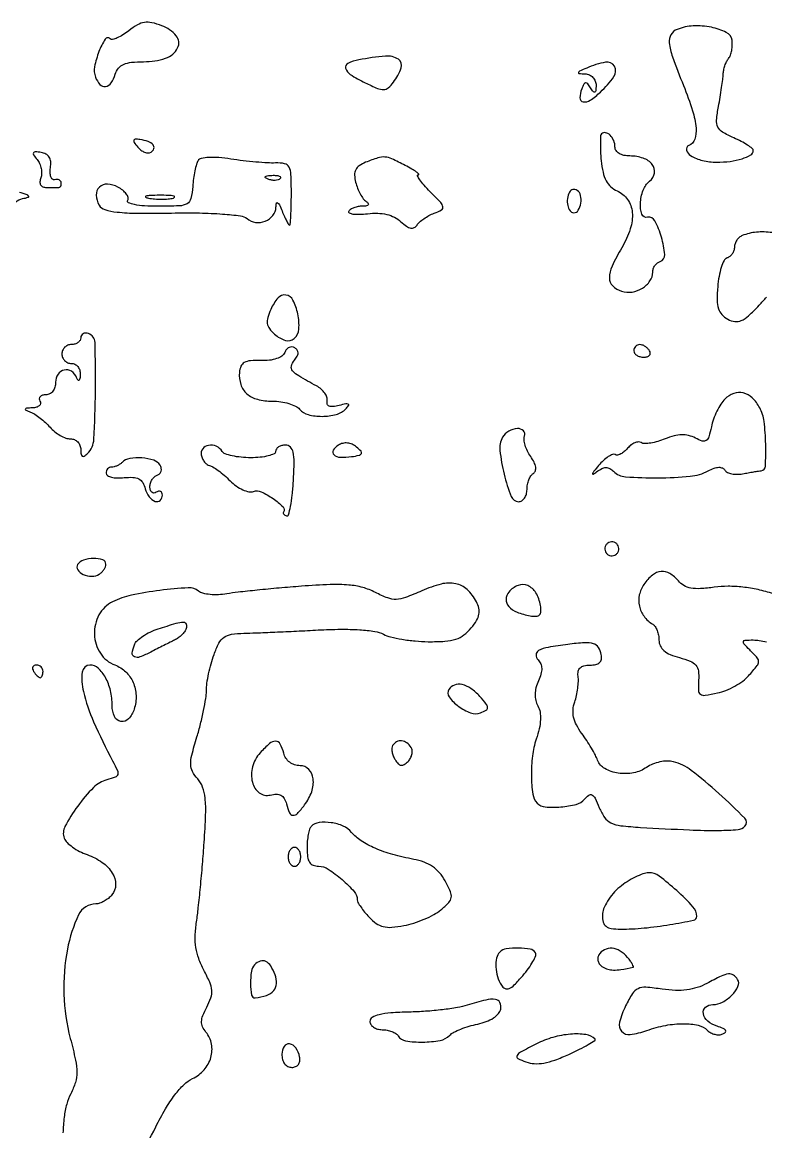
# Model space of a CAD drawing. Extents: x 0 to 5034, y 0 to 2560.
# Drawn here: x 227.7 to 346, y 2244.8 to 2421.3 of the extents above; entities that cross this region are included whole.
import ezdxf

# ---------------------------------------------------------------- set-up
doc = ezdxf.new("R2010")
doc.units = 0

msp = doc.modelspace()

# ---------------------------------------------------------------- linework, layer by layer
for points in [[(244.650419, 2419.93966, -0.026043), (243.694266, 2419.265045, -0.039323), (242.792498, 2418.791255, -0.045475), (242.054519, 2418.551381, -0.257681), (241.671352, 2418.661981, 0.481378), (240.876511, 2418.57268, 0.049058), (239.898543, 2416.616511, 0.042219), (239.19863, 2414.193221, 0.141737), (239.337156, 2412.56377, 0.092725), (240.055684, 2411.395308, 0.247794), (240.946461, 2411.071416, 0.212069), (241.827984, 2411.61797, 0.072757), (242.5, 2413, -0.092675), (243.018696, 2413.967431, -0.119637), (243.815004, 2414.579953, -0.080425), (245.053943, 2414.905601, -0.024136), (247.008371, 2415, 0.078089), (250.507787, 2415.549886, 0.20049), (252.417276, 2417.182726, 0.302924), (252.180715, 2419.133597, 0.125891), (249.90218, 2420.730821, 0.03475), (248.306206, 2421.209605, 0.093143), (247.125389, 2421.252402, 0.093876), (246.015069, 2420.863727, 0.035662)], [(331.892857, 2420.142401, 0.16677), (330.90748, 2419.294138, 0.161689), (330.634728, 2418.00774, 0.059204), (331.156206, 2415.779972, 0.007708), (332.89417, 2411.21298, -0.016863), (334.33812, 2407.199029, -0.05562), (334.897316, 2404.447077, -0.10356), (334.686751, 2402.65621, -0.218875), (333.75, 2401.659464, 0.374677), (333.380437, 2400.92896, 0.19826), (334.031892, 2400.054099, 0.076685), (335.924108, 2399.284641, 0.056914), (338.168213, 2399.015313, 0.033592), (340.30932, 2399.146985, 0.044586), (342.213763, 2399.568243, 0.052144), (343.596608, 2400.170915, 0.270203), (344, 2400.862877, 0.231351), (343.841358, 2401.187387, 0.021023), (343.086619, 2401.725465, 0.023846), (342.081881, 2402.313658, 0.016308), (340.890616, 2402.888124, -0.028169), (339.100002, 2403.804561, -0.148358), (338.358416, 2404.605623, -0.13757), (338.157597, 2405.716312, -0.023001), (338.464027, 2407.882236, 0.005233), (338.730027, 2409.377318, 0.00523), (338.964726, 2410.877907, 0.005126), (339.142462, 2412.192007, 0.020573), (339.209718, 2413, -0.042584), (339.292728, 2413.649978, -0.029635), (339.491167, 2414.363124, -0.030005), (339.765626, 2415.029607, -0.053052), (340.07952, 2415.534038, 0.080214), (340.369764, 2416.062116, 0.039431), (340.570131, 2416.804397, 0.037811), (340.66033, 2417.626765, 0.044877), (340.616586, 2418.40661, 0.244586), (339.709992, 2419.661905, 0.06739), (337.332416, 2420.478903, 0.060965), (334.439939, 2420.695167, 0.083471)], [(281.25, 2415.294267, 0.06006), (279.515031, 2414.738021, 0.367502), (279.147498, 2413.949578, 0.189467), (279.888039, 2412.960446, 0.024368), (282.25, 2411.654963, 0.01328), (284.213977, 2410.755102, 0.10483), (285.191138, 2410.562933, 0.175664), (285.925947, 2410.841613, 0.053903), (286.75, 2411.72119, 0.076635), (287.988881, 2414.031905, 0.346395), (287.528918, 2415.3847, 0.167947), (285.489242, 2415.891073, 0.025213)], [(317.5, 2414, 0.005675), (316.347994, 2413.489401, 0.223503), (316.172505, 2413.282091, 0.467319), (316.278423, 2413.131074, 0.011173), (317.25, 2413.070285, -0.095865), (317.924603, 2412.911415, -0.097062), (318.487883, 2412.512715, -0.097099), (318.85886, 2411.931042, -0.096017), (318.984687, 2411.25, -0.01627), (318.949002, 2410.386181, -0.267807), (318.79269, 2410.1563, -0.3555), (318.558497, 2410.211835, -0.022469), (318.123851, 2410.833846, 0.029537), (317.653255, 2411.487441, 0.253964), (317.33182, 2411.61968, 0.250513), (317.042688, 2411.422706, 0.028865), (316.708064, 2410.681611, 0.083003), (316.413114, 2409.232392, 0.374594), (316.914506, 2408.614483, 0.194624), (318.043635, 2408.857687, 0.03942), (319.675813, 2410.165168, 0.049729), (321.82553, 2412.629922, 0.291333), (321.908951, 2414.267957, 0.321219), (320.500806, 2414.919035, 0.054386)], [(246.057499, 2401.430717, 0.057839), (246.575529, 2400.935862, 0.069725), (247.163196, 2400.608881, 0.082515), (247.727586, 2400.4922, 0.14929), (248.179838, 2400.611146, 0.174572), (248.62756, 2401.174461, 0.268114), (248.508192, 2401.769411, 0.12951), (247.725197, 2402.295141, 0.04703), (246.415248, 2402.615318, 0.032229), (245.671466, 2402.675915, 0.335379), (245.438726, 2402.506105, 0.231359), (245.494308, 2402.164781, 0.019148)], [(319.8581, 2403.524766, 0.183615), (319.707946, 2403.19052, 0.011626), (319.668771, 2402.096058, 0.015857), (319.694436, 2400.758352, 0.011046), (319.804571, 2399.252073, 0.03037), (320.094893, 2397.403748, 0.067255), (320.584343, 2396.066336, 0.085863), (321.317006, 2395.115342, 0.082522), (322.335951, 2394.45012, -0.137529), (324.004542, 2393.081221, -0.133005), (324.74511, 2391.026589, -0.100304), (324.431933, 2388.395079, -0.053714), (323.074862, 2385.402309, 0.024143), (321.531181, 2382.471385, 0.108576), (321.11059, 2380.592222, 0.201868), (321.632659, 2379.338217, 0.118192), (323.047988, 2378.484769, 0.116344), (324.708518, 2378.35885, 0.099505), (326.357439, 2378.968831, 0.105889), (327.565788, 2380.125765, 0.150148), (328, 2381.539111, -0.084929), (328.089749, 2382.063682, -0.069263), (328.35176, 2382.570409, -0.06977), (328.739801, 2382.982935, -0.088961), (329.197481, 2383.232494, 0.345423), (329.908673, 2384.308912, 0.050112), (329.40138, 2387.073762, 0.049789), (328.351936, 2389.692892, 0.337274), (327.167399, 2390.25, -0.373936), (326.284528, 2390.737728, -0.102917), (326.035226, 2392.4414, -0.074377), (326.483167, 2394.560758, -0.131068), (327.512331, 2396.010234, 0.176087), (328.262036, 2397.291326, 0.214929), (327.931615, 2398.626815, 0.144686), (326.49424, 2399.647458, 0.082707), (324.377555, 2400, -0.052428), (323.422533, 2400.100415, -0.084036), (322.662488, 2400.401519, -0.108764), (322.175613, 2400.865711, -0.149236), (322, 2401.440983, 0.099601), (321.794522, 2402.462256, 0.100854), (321.21045, 2403.319441, 0.14025), (320.485408, 2403.708933, 0.255256)], [(230.056068, 2399.432442, -0.068849), (230.459582, 2398.781972, -0.054879), (230.710225, 2397.994402, -0.056282), (230.779118, 2397.195499, -0.085201), (230.64326, 2396.512735, 0.073557), (230.504221, 2395.889672, 0.152052), (230.616375, 2395.408694, 0.167795), (230.969747, 2395.106539, 0.094009), (231.531385, 2395), (232.715469, 2395), (233.5, 2395, 0.157192), (233.682546, 2395.058843, 0.114794), (233.82375, 2395.220313, 0.091313), (233.90098, 2395.463217, 0.064657), (233.9, 2395.75, 0.137718), (233.786276, 2396.014351, 0.117959), (233.54543, 2396.199727, 0.099849), (233.210252, 2396.275422, 0.07453), (232.83338, 2396.227793, -0.251886), (232.49303, 2396.303547, -0.132781), (232.243711, 2396.672498, -0.078409), (232.131455, 2397.312062, -0.040584), (232.18338, 2398.12393, 0.056706), (232.21443, 2399.102975, 0.11704), (231.978823, 2399.826999, 0.133672), (231.470332, 2400.307786, 0.085528), (230.694193, 2400.565844, 0.022483), (229.773029, 2400.66329, 0.287135), (229.481244, 2400.504345, 0.286442), (229.496263, 2400.172025, 0.022408)], [(255.658271, 2399.256088, 0.071855), (255.408877, 2398.682456, 0.016091), (255.160439, 2397.642378, 0.016375), (254.949732, 2396.411522, 0.015188), (254.81371, 2395.138236, -0.037899), (254.520451, 2393.221362, -0.210875), (253.910718, 2392.40793, -0.11941), (252.684896, 2392.063113, -0.009129), (249.228275, 2392, -0.01504), (247.12512, 2392.063279, -0.03422), (245.549631, 2392.266965, -0.053734), (244.587932, 2392.569043, -0.456401), (244.468991, 2392.949827, 0.21283), (244.529752, 2393.399966, 0.089095), (244.250493, 2393.959459, 0.066007), (243.68295, 2394.541841, 0.043799), (242.900834, 2395.053072, 0.111255), (241.242945, 2395.511546, 0.207425), (239.962562, 2395.028364, 0.214382), (239.466818, 2393.781851, 0.117121), (239.925525, 2392.168595, 0.197718), (240.816102, 2391.462756, 0.043183), (242.776484, 2391.078663, 0.025406), (245.974329, 2390.898229, 0.005683), (251.439729, 2390.929939, -0.008211), (255.899863, 2390.933265, -0.014575), (259.571148, 2390.768592, -0.012579), (262.423698, 2390.48489, -0.143074), (263.452133, 2390.039726, 0.142056), (264.819182, 2389.444749, 0.12659), (266.360444, 2389.636166, 0.131836), (267.573507, 2390.534761, 0.159459), (268.063386, 2391.856989, -0.043435), (268.141842, 2392.479474, -0.520225), (268.330081, 2392.558885, -0.146208), (268.601318, 2392.249791, -0.011928), (269.031162, 2391.25, 0.01015), (269.398194, 2390.387869, 0.015776), (269.752791, 2389.661847, 0.010025), (270.071773, 2389.086096, 0.270252), (270.217776, 2389.003096, 0.390628), (270.331921, 2389.110671, 0.003085), (270.419259, 2390.472358, 0.008806), (270.48425, 2392.085271, 0.005297), (270.507363, 2394.000492, 0.009877), (270.451372, 2397.063093, 0.109032), (270.143598, 2398.242618, 0.227748), (269.442643, 2398.776034, 0.060935), (268.007363, 2398.892427, -0.023855), (266.73243, 2398.901221, -0.008065), (264.879957, 2399.03246, -0.008), (262.833821, 2399.243663, -0.009101), (260.881853, 2399.512882, 0.018565), (258.966876, 2399.740162, 0.032544), (257.371769, 2399.765596, 0.037345), (256.176984, 2399.61695, 0.207606)], [(282.327678, 2398.997573, 0.05384), (281.309741, 2398.453638, 0.128254), (280.750184, 2397.812241, 0.126518), (280.570878, 2396.973228, 0.0517), (280.739963, 2395.810959, 0.0327), (281.043873, 2394.872397, 0.030913), (281.472357, 2393.96303, 0.032391), (281.953625, 2393.207038, 0.086485), (282.412284, 2392.765313, -0.070135), (282.75104, 2392.459648, -0.357695), (282.753311, 2392.223935, -0.192576), (282.465469, 2392.061826, -0.030851), (281.809017, 2392.015313, 0.042479), (281.125892, 2391.950935, 0.043883), (280.471154, 2391.772139, 0.047906), (279.936332, 2391.513771, 0.118412), (279.629163, 2391.20899, 0.451656), (279.711246, 2390.938749, 0.074909), (280.304522, 2390.769491, 0.04148), (281.314868, 2390.723529, 0.019694), (282.614758, 2390.823604, -0.036003), (284.248871, 2390.895951, -0.051769), (285.683679, 2390.706651, -0.058147), (286.915547, 2390.255888, -0.067255), (287.945335, 2389.549471, 0.030714), (288.839876, 2388.834697, 0.101087), (289.528927, 2388.534183, 0.171845), (290.068724, 2388.605084, 0.13742), (290.50305, 2389.004935, -0.073075), (290.914184, 2389.49358, -0.030306), (291.595127, 2390.027369, -0.029183), (292.406581, 2390.520311, -0.033322), (293.235527, 2390.891424, 0.037479), (294.393998, 2391.421651, 0.323998), (294.622174, 2391.906343, 0.143124), (294.281022, 2392.576319, 0.007525), (292.587745, 2394.321346, -0.014086), (291.614982, 2395.350521, -0.029352), (290.92961, 2396.214955, -0.046001), (290.584551, 2396.817969, -0.543339), (290.704545, 2397.006161, 0.635284), (290.763643, 2397.134637, 0.060743), (290.424945, 2397.449327, 0.025863), (289.682331, 2397.931228, 0.010795), (288.635693, 2398.506161, 0.012958), (286.513224, 2399.544061, 0.088015), (285.387452, 2399.835507, 0.097773), (284.28053, 2399.7052, 0.017768)], [(268.729167, 2396.395833, -0.126455), (268.402231, 2396.202593, -0.060344), (267.916927, 2396.123424, -0.05415), (267.359369, 2396.160852, -0.051402), (266.8125, 2396.316886, -0.054073), (266.395823, 2396.538436, -0.470617), (266.37858, 2396.720685, -0.168741), (266.670344, 2396.862007, -0.018894), (267.416667, 2396.921053, -0.028489), (268.112848, 2396.910055, -0.077125), (268.592839, 2396.799335, -0.208169), (268.77538, 2396.614691, -0.296942)], [(314.754232, 2394.266312, 0.084697), (314.436116, 2393.221291, 0.082939), (314.479003, 2392.121909, 0.104464), (314.84371, 2391.288862, 0.234312), (315.437328, 2390.972506, 0.26629), (316.162879, 2391.360605, 0.1021), (316.575922, 2392.472687, 0.093314), (316.533019, 2393.735512, 0.201974), (315.980032, 2394.512341, 0.086456), (315.629461, 2394.652808, 0.102024), (315.272696, 2394.654687, 0.11056), (314.965717, 2394.518222, 0.11748)], [(247.761659, 2393.292739, 0.028254), (248.754739, 2393.159391, 0.020511), (249.869594, 2393.119272, 0.020826), (250.934218, 2393.169017, 0.041951), (251.761659, 2393.31292, 0.285845), (251.916221, 2393.476221, 0.417468), (251.814362, 2393.62839, 0.038992), (250.938425, 2393.726931, 0.009782), (249.5, 2393.747817, 0.008901), (248.071102, 2393.715166, 0.053901), (247.339362, 2393.605813, 0.67161), (247.319562, 2393.45659, 0.082665)], [(267.225695, 2375.596001, 0.035957), (266.742476, 2374.295056, 0.109833), (266.681697, 2373.360882, 0.121711), (267.022705, 2372.545348, 0.049279), (267.838019, 2371.646591, 0.108562), (269.566477, 2370.658579, 0.261176), (270.960829, 2370.952758, 0.198168), (271.705526, 2372.453342, 0.071521), (271.527437, 2374.87508, 0.061819), (270.756817, 2377.055771, 0.239842), (269.639294, 2377.882335, 0.262806), (268.397892, 2377.432078, 0.070451)], [(237, 2371.083333, -0.137303), (236.884375, 2370.670216, -0.100211), (236.559375, 2370.318229, -0.086171), (236.073262, 2370.081267, -0.070529), (235.5, 2370, 0.099038), (234.927543, 2369.885486, 0.097945), (234.440625, 2369.559375, 0.097945), (234.114514, 2369.072457, 0.099038), (234, 2368.5, 0.099038), (234.114514, 2367.927543, 0.097945), (234.440625, 2367.440625, 0.097945), (234.927543, 2367.114514, 0.099038), (235.5, 2367, -0.117584), (236.065902, 2366.865052, -0.105533), (236.536184, 2366.485938, -0.097345), (236.837493, 2365.918248, -0.084943), (236.921053, 2365.25, -0.021021), (236.862835, 2364.583427, -0.185333), (236.724694, 2364.327933, -0.449116), (236.54862, 2364.351958, -0.051902), (236.337719, 2364.75, 0.154826), (235.516508, 2365.743505, 0.201117), (234.365238, 2365.948135, 0.193934), (233.381083, 2365.268833, 0.146929), (233, 2364, -0.072022), (232.886332, 2363.214978, -0.093907), (232.555123, 2362.570715, -0.106973), (232.051226, 2362.150115, -0.12119), (231.440983, 2362, 0.066118), (230.889346, 2361.926733, 0.138808), (230.521475, 2361.70625, 0.191142), (230.392057, 2361.379648, 0.139169), (230.5, 2361, -0.171169), (230.583988, 2360.614511, -0.179435), (230.405088, 2360.270559, -0.116801), (229.957308, 2360.023878, -0.056904), (229.309017, 2359.921053, 0.008386), (228.368601, 2359.864196, 0.269696), (228.186644, 2359.738637, 0.421092), (228.24747, 2359.575648, 0.012238), (229, 2359.264534, -0.051378), (229.689043, 2358.914336, -0.021868), (230.534456, 2358.315102, -0.021361), (231.388095, 2357.59162, -0.026229), (232.117295, 2356.843482, 0.044441), (232.856732, 2356.138089, 0.039281), (233.739117, 2355.541523, 0.041347), (234.625571, 2355.131403, 0.087895), (235.367295, 2355, -0.103243), (235.990302, 2354.869972, -0.098839), (236.520393, 2354.500625, -0.096901), (236.875605, 2353.94889, -0.094987), (237, 2353.3, 0.033744), (237.050642, 2352.550462, 0.228495), (237.25, 2352.248948, 0.289862), (237.569554, 2352.257559, 0.048588), (238.065302, 2352.665302, 0.184597), (239.094525, 2354.968077, 0.011387), (239.342164, 2362.595174, 0.009091), (239.276359, 2370.339053, 0.312941), (238.25, 2371.737155, 0.080222), (237.772477, 2371.819552, 0.123799), (237.367188, 2371.722269, 0.145461), (237.09883, 2371.461624, 0.128471)], [(269.451694, 2368.734712, -0.152931), (269.011021, 2368.178393, -0.06793), (268.164079, 2367.756965, -0.054288), (267.013253, 2367.502523, -0.035588), (265.654957, 2367.450912, 0.026443), (263.990801, 2367.418116, 0.107907), (263.026698, 2367.132975, 0.163867), (262.487701, 2366.546699, 0.086055), (262.242989, 2365.575669, 0.096107), (262.471388, 2363.623015, 0.137486), (263.423654, 2362.173735, 0.118581), (265.115825, 2361.292437, 0.0611), (267.5, 2361, -0.03578), (268.824347, 2360.905108, -0.036525), (270.112304, 2360.622397, -0.039079), (271.187131, 2360.208957, -0.10861), (271.821944, 2359.714544, 0.157944), (273.187936, 2358.849029, 0.064902), (275.390269, 2358.579341, 0.064012), (277.641561, 2358.886555, 0.131227), (279.171677, 2359.771677, 0.041135), (279.604183, 2360.281869, 0.458932), (279.548448, 2360.510054, 0.170198), (279.155801, 2360.562808, 0.013043), (278.101461, 2360.316282, -0.032676), (277.132503, 2360.12948, -0.123198), (276.523387, 2360.202952, -0.228838), (276.229416, 2360.514945, -0.132715), (276.20741, 2361.040478, 0.142693), (276.171996, 2361.616214, 0.069559), (275.826552, 2362.273635, 0.060322), (275.243214, 2362.908413, 0.052846), (274.5, 2363.418524, -0.007619), (271.683124, 2364.998452, -0.084085), (270.692662, 2365.822884, -0.246756), (270.521399, 2366.571152, -0.108898), (271, 2367.5, 0.044844), (271.439988, 2368.138873, 0.12374), (271.583249, 2368.662124, 0.163995), (271.446066, 2369.09927, 0.097316), (271.041495, 2369.474354, 0.124884), (270.597659, 2369.614129, 0.123641), (270.139048, 2369.526203, 0.109774), (269.735641, 2369.216896, 0.083087)], [(325, 2369, 0.153634), (325.120018, 2368.618621, 0.097988), (325.457961, 2368.29375, 0.080552), (325.962904, 2368.074545, 0.062283), (326.559017, 2368, 0.066118), (327.110654, 2368.073267, 0.138808), (327.478525, 2368.29375, 0.191142), (327.607943, 2368.620352, 0.139169), (327.5, 2369, 0.06081), (327.193797, 2369.382515, 0.051032), (326.7871, 2369.70625, 0.053229), (326.346558, 2369.926698, 0.089642), (325.940983, 2370, 0.105429), (325.581949, 2369.923444, 0.099231), (325.276414, 2369.70625, 0.096318), (325.071618, 2369.381732, 0.092995)], [(339.479832, 2361.336975, 0.055587), (338.833707, 2360.528654, 0.027924), (338.197851, 2359.385052, 0.027331), (337.665521, 2358.115248, 0.036247), (337.331622, 2356.908112, -0.021627), (336.946808, 2355.339982, -0.169551), (336.517243, 2354.738014, -0.236666), (335.890859, 2354.643144, -0.044262), (334.790002, 2355.112388, 0.061288), (333.717404, 2355.527144, 0.068224), (332.615099, 2355.649243, 0.059186), (331.397037, 2355.472428, 0.032589), (329.969629, 2354.98742, -0.027004), (328.809492, 2354.578726, -0.032335), (327.679387, 2354.325938, -0.03411), (326.722839, 2354.242293, -0.144137), (326.173664, 2354.39267, 0.156302), (325.719687, 2354.505441, 0.080941), (325.144492, 2354.371888, 0.067541), (324.539488, 2354.021819, 0.054715), (324, 2353.5, -0.043316), (323.475075, 2352.968637, -0.058095), (322.912497, 2352.592891, -0.071844), (322.398332, 2352.417149, -0.187006), (322.02034, 2352.487429, 0.239933), (321.60585, 2352.521749, 0.04903), (320.93518, 2352.167176, 0.041739), (320.160037, 2351.555908, 0.028407), (319.383647, 2350.743652, 0.007704), (318.649827, 2349.855655, 0.093975), (318.444015, 2349.467756, 0.685938), (318.546314, 2349.386916, 0.030346), (319.073794, 2349.74344, -0.043792), (319.880109, 2350.257438, -0.112081), (320.54588, 2350.432235, -0.132431), (321.15189, 2350.290464, -0.073195), (321.766269, 2349.833731, 0.181243), (323.694315, 2348.956934, 0.018312), (328.819863, 2348.794955, 0.022042), (333.96774, 2349.047947, 0.099884), (336.830872, 2349.909486, -0.035621), (337.751775, 2350.32094, -0.077324), (338.509907, 2350.470389, -0.112668), (339.089764, 2350.362415, -0.153369), (339.489698, 2350.016668, 0.14558), (339.881882, 2349.66704, 0.05919), (340.567407, 2349.439315, 0.051817), (341.413632, 2349.355317, 0.04514), (342.300387, 2349.439654, -0.002614), (343.197509, 2349.602728, -0.002818), (344.074176, 2349.752264, -0.00266), (344.827837, 2349.872337, -0.013479), (345.25, 2349.92569, 0.371458), (345.928094, 2350.638114, 0.017892), (345.976274, 2354.177713, 0.025115), (345.715035, 2357.780268, 0.092459), (345.02778, 2359.948092, 0.07836), (343.843498, 2361.513085, 0.131068), (342.408726, 2362.308026, 0.148216), (340.896742, 2362.233894, 0.110982)], [(304.115906, 2355.242629, 0.156685), (303.687893, 2353.124246, 0.033201), (304.362894, 2349.36916, 0.029904), (305.4758, 2345.82208, 0.311249), (306.668477, 2345, 0.144243), (307.176244, 2345.149596, 0.099453), (307.608865, 2345.570164, 0.083787), (307.900392, 2346.199026, 0.066825), (308, 2346.940983, -0.047358), (308.07488, 2347.729785, -0.04653), (308.2969, 2348.495297, -0.050437), (308.623091, 2349.127915, -0.110539), (309.010724, 2349.506628, 0.174787), (309.333457, 2349.913032, 0.121223), (309.38302, 2350.503095, 0.078596), (309.134152, 2351.268562, 0.034965), (308.586163, 2352.180448, -0.039481), (308.071547, 2353.054559, -0.041338), (307.709848, 2353.985608, -0.044978), (307.539072, 2354.836742, -0.119192), (307.618471, 2355.448136, 0.303132), (307.428265, 2356.289825, 0.207529), (306.477326, 2356.637638, 0.116233), (305.084166, 2356.22185, 0.135605)], [(256.176676, 2352.447179, 0.055548), (256.374706, 2351.842046, 0.058292), (256.698774, 2351.30593, 0.065021), (257.09345, 2350.914879, 0.125743), (257.5, 2350.742633, -0.102575), (258.023468, 2350.548575, -0.019378), (258.870174, 2349.971554, -0.019971), (259.821513, 2349.207135, -0.017146), (260.760168, 2348.330741, 0.041607), (261.73317, 2347.507475, 0.047842), (262.786501, 2346.899538, 0.054133), (263.762637, 2346.576401, 0.145496), (264.484469, 2346.632414, -0.204266), (265.699584, 2346.587944, -0.041935), (267.6001, 2345.491207, -0.043231), (269.19521, 2344.164966, -0.379777), (269.25, 2343.321429, 0.217066), (269.216135, 2343.179069, 0.131976), (269.29375, 2343.020982, 0.085287), (269.480828, 2342.86914, 0.047509), (269.75, 2342.75, 0.430284), (270.060617, 2342.916048, 0.018319), (270.376678, 2344.2625, 0.021684), (270.64979, 2346.062655, 0.012463), (270.83018, 2348.25, 0.009623), (270.947003, 2351.313656, 0.058298), (270.792419, 2352.892531, 0.148461), (270.347365, 2353.690371, 0.194186), (269.58018, 2354, 0.06141), (268.975942, 2353.925506, 0.07989), (268.464178, 2353.70625, 0.09763), (268.121601, 2353.381391, 0.155561), (268, 2353, -0.293924), (267.751017, 2352.61304, -0.044731), (266.842336, 2352.29375, -0.038191), (265.56932, 2352.072405, -0.023957), (264.059017, 2352, -0.023552), (262.50479, 2352.07325, -0.030444), (261.09415, 2352.29375, -0.031293), (259.98041, 2352.612194, -0.17067), (259.5, 2353, 0.15143), (258.571045, 2353.80926, 0.146256), (257.333366, 2353.965556, 0.185659), (256.407951, 2353.420882, 0.222823)], [(277.995422, 2353.997171, 0.112279), (277.168073, 2353.183284, 0.370895), (277.266875, 2352.483965, 0.171982), (278.295783, 2352.073629, 0.046225), (280.079152, 2352.169197, 0.016701), (281.296442, 2352.389853, 0.221881), (281.650154, 2352.658416, 0.322514), (281.598454, 2353.027246, 0.029683), (280.881477, 2353.692798, 0.065755), (280.180318, 2354.13, 0.080461), (279.43586, 2354.332554, 0.084204), (278.692937, 2354.285734, 0.080831)], [(243.583333, 2351.25, -0.052335), (243.228895, 2350.962896, -0.038368), (242.784375, 2350.720313, -0.03908), (242.322312, 2350.554398, -0.066753), (241.916667, 2350.5, 0.107576), (241.568878, 2350.424296, 0.102154), (241.276564, 2350.210154, 0.098378), (241.085136, 2349.889941, 0.092222), (241.024829, 2349.51329, 0.263037), (241.238583, 2349.156355, 0.070396), (241.877341, 2348.90401, 0.052335), (242.801279, 2348.782181, 0.032771), (243.892129, 2348.824737, -0.036834), (245.310059, 2348.868531, -0.109913), (246.242493, 2348.618778, -0.137336), (246.860409, 2348.038938, -0.072234), (247.27368, 2347.061447, 0.09373), (247.881134, 2345.780098, 0.148284), (248.843849, 2345.053138, 0.284009), (249.634772, 2345.214373, 0.206943), (250, 2346.059017, 0.108972), (249.921712, 2346.413961, 0.182303), (249.70625, 2346.6254, 0.161196), (249.3821, 2346.656512, 0.082592), (249, 2346.5, -0.129002), (248.61998, 2346.383699, -0.189552), (248.29375, 2346.496996, -0.14589), (248.073789, 2346.838553, -0.070719), (248, 2347.35765, -0.073826), (248.088102, 2347.951085, -0.066973), (248.345759, 2348.515104, -0.070383), (248.727115, 2348.965307, -0.101778), (249.177051, 2349.225684, 0.117017), (249.56812, 2349.467999, 0.128568), (249.792123, 2349.852632, 0.118107), (249.809358, 2350.324523, 0.088972), (249.618034, 2350.809017, 0.178329), (248.607094, 2351.600559, 0.059666), (246.735179, 2351.964712, 0.05937), (244.801847, 2351.876382, 0.156546)], [(320.552786, 2338.08541, 0.099038), (320.401684, 2337.679226, 0.097945), (320.417584, 2337.244476, 0.097945), (320.597789, 2336.848514, 0.099038), (320.91459, 2336.552786, 0.099038), (321.320774, 2336.401684, 0.097945), (321.755524, 2336.417584, 0.097945), (322.151486, 2336.597789, 0.099038), (322.447214, 2336.91459, 0.099038), (322.598316, 2337.320774, 0.097945), (322.582416, 2337.755524, 0.097945), (322.402211, 2338.151486, 0.099038), (322.08541, 2338.447214, 0.099038), (321.679226, 2338.598316, 0.097945), (321.244476, 2338.582416, 0.097945), (320.848514, 2338.402211, 0.099038)], [(236.495635, 2334.992937, 0.297747), (236.516734, 2334.155968, 0.138857), (237.390463, 2333.433576, 0.101278), (238.75669, 2333.13802, 0.142134), (239.952113, 2333.470404, 0.058255), (240.352943, 2333.787933, 0.050381), (240.692183, 2334.204206, 0.052973), (240.923407, 2334.651329, 0.093122), (241, 2335.059017, 0.323974), (240.496691, 2335.75426, 0.083254), (239.042778, 2335.976163, 0.072461), (237.426702, 2335.71646, 0.180218)], [(305.110114, 2330.632679, 0.169235), (304.675001, 2329.467633, 0.190292), (305.087612, 2328.350987, 0.117158), (306.415944, 2327.427511, 0.0509), (308.5, 2326.845022, 0.047813), (309.466995, 2326.772093, 0.194034), (309.999476, 2326.999474, 0.193936), (310.22543, 2327.532729, 0.04776), (310.15005, 2328.5, 0.088971), (309.415209, 2330.508762, 0.161974), (308.117086, 2331.650677, 0.193666), (306.569883, 2331.678083, 0.129005)], [(253.773814, 2324.821443, -0.074773), (253.519274, 2324.321608, -0.040536), (253.073221, 2323.793444, -0.039274), (252.520718, 2323.318604, -0.04963), (251.940481, 2322.976869, 0.005431), (251.226468, 2322.637278, 0.002041), (250.233599, 2322.146735, 0.002022), (249.156899, 2321.603845, 0.002457), (248.152621, 2321.086138, -0.026886), (246.416849, 2320.296105, -0.198774), (245.526621, 2320.313078, -0.335441), (245.194736, 2320.903623, -0.057845), (245.534305, 2322.228801, -0.114716), (245.976272, 2322.882029, -0.038741), (246.882602, 2323.600192, -0.036135), (248.043398, 2324.265436, -0.034309), (249.307843, 2324.769841, -0.005947), (252.186732, 2325.657499, -0.069018), (253.350443, 2325.832629, -0.32809), (253.776459, 2325.526885, -0.160355)], [(314.5, 2322.299248, 0.011994), (311.369981, 2321.820746, 0.075584), (309.845206, 2321.304313, 0.273013), (309.434651, 2320.649921, 0.20601), (309.755452, 2319.844548, -0.095117), (310.183108, 2319.213686, -0.097624), (310.341633, 2318.475144, -0.075898), (310.220747, 2317.583125, -0.035345), (309.811891, 2316.48649, 0.044654), (309.431329, 2315.404738, 0.057568), (309.290673, 2314.361532, 0.062569), (309.394346, 2313.386803, 0.069931), (309.736218, 2312.506869, -0.086922), (310.076207, 2311.535851, -0.053792), (310.143937, 2310.325684, -0.043938), (309.941807, 2308.885, -0.025985), (309.463052, 2307.214854, 0.053302), (308.857552, 2304.564704, 0.033452), (308.694573, 2301.386805, 0.031016), (308.920436, 2298.483939, 0.159741), (309.621945, 2297.055374, 0.180854), (310.914176, 2296.447518, 0.040712), (313.386041, 2296.446372, 0.041224), (315.845168, 2296.851601, 0.159418), (317.13675, 2297.664774, -0.060865), (317.826722, 2298.315967, -0.297033), (318.337346, 2298.345334, -0.15064), (318.820866, 2297.828126, -0.016174), (319.498354, 2296.312556, 0.054958), (320.345573, 2294.753705, 0.13059), (321.344034, 2293.906807, 0.082911), (322.920992, 2293.456252, 0.013799), (326.073992, 2293.186781, 0.003229), (333.874461, 2292.787016, 0.013723), (338.544282, 2292.706205, 0.017109), (341.570105, 2292.840508, 0.181965), (342.667155, 2293.355053, 0.409805), (342.659928, 2294.641095, 0.013025), (338.508281, 2298.597055, 0.019664), (334.123869, 2302.259345, 0.102236), (331.304345, 2303.63112, 0.070499), (330.312076, 2303.738987, 0.043512), (329.14454, 2303.598855, 0.042811), (327.990351, 2303.251927, 0.058429), (327.035078, 2302.737123, -0.106541), (324.960155, 2301.862962, -0.083249), (322.50953, 2301.813121, -0.091663), (320.385165, 2302.537436, -0.177852), (319.235385, 2303.88228, 0.03368), (318.875767, 2304.681814, 0.011275), (318.247065, 2305.799063, 0.011162), (317.493438, 2307.008007, 0.012522), (316.713899, 2308.135806, -0.036099), (315.869149, 2309.490195, -0.066102), (315.419436, 2310.70895, -0.075031), (315.334398, 2311.892898, -0.061682), (315.588012, 2313.135806, 0.027305), (315.873893, 2314.169186, 0.021155), (316.074915, 2315.319581, 0.02159), (316.170757, 2316.411895, 0.047225), (316.128785, 2317.25, -0.085571), (316.14925, 2318.027691, -0.157433), (316.454906, 2318.57498, -0.133563), (317.067677, 2318.896805, -0.054566), (318.010466, 2319, 0.052268), (318.94645, 2319.098112, 0.134468), (319.54581, 2319.407268, 0.165525), (319.830865, 2319.930083, 0.090915), (319.823324, 2320.667134, 0.095673), (319.364664, 2321.80776, 0.176862), (318.578144, 2322.402704, 0.091489), (317.192419, 2322.562808, 0.015069)], [(229.5, 2318, 0.029505), (229.768994, 2317.617226, 0.035638), (230.066025, 2317.29375, 0.038439), (230.34829, 2317.065539, 0.151918), (230.559017, 2317, 0.210953), (230.727648, 2317.07446, 0.081139), (230.870461, 2317.29375, 0.061769), (230.967655, 2317.617151, 0.042167), (231, 2318, 0.105053), (230.918938, 2318.381556, 0.099167), (230.688914, 2318.70625, 0.09642), (230.345238, 2318.923877, 0.093332), (229.940983, 2319, 0.108972), (229.586039, 2318.921712, 0.182303), (229.3746, 2318.70625, 0.161196), (229.343488, 2318.3821, 0.082592)], [(295.582598, 2315.133647, 0.303863), (295.626281, 2313.934766, 0.076267), (297.072069, 2312.469343, 0.069432), (299.029849, 2311.396596, 0.184302), (300.598874, 2311.399568, 0.038999), (301.515009, 2311.835763, 0.280357), (301.740563, 2312.246884, 0.161352), (301.528078, 2312.803227, 0.012696), (300.481132, 2314.020849, 0.054638), (299.068356, 2315.275191, 0.098698), (297.660844, 2315.90398, 0.140815), (296.456994, 2315.835996, 0.171919)], [(265.536466, 2305.040295, 0.119339), (264.338289, 2302.836635, 0.124965), (264.309125, 2300.368663, 0.171398), (265.40335, 2298.685042, 0.231707), (267.15589, 2298.330515, -0.057691), (268.137059, 2298.469307, -0.131354), (268.859017, 2298.295731, -0.138362), (269.374622, 2297.793623, -0.067076), (269.727174, 2296.935288, 0.035864), (270.215875, 2295.496687, 0.284145), (270.764315, 2295.106864, 0.225655), (271.46263, 2295.385493, 0.024497), (272.607954, 2296.75, 0.077576), (273.740473, 2298.85062, 0.113333), (273.978465, 2300.930708, 0.164151), (273.287395, 2302.409421, 0.204848), (271.90638, 2303, -0.079589), (271.022939, 2303.141521, -0.083929), (270.245678, 2303.551274, -0.08438), (269.649462, 2304.191502, -0.0816), (269.289749, 2305, 0.056693), (268.728855, 2306.450233, 0.276154), (268.008407, 2306.89156, 0.186079), (267.043001, 2306.531245, 0.027524)], [(286.625, 2306.202254, 0.128913), (286.499676, 2305.793007, 0.054315), (286.53893, 2305.214702, 0.048831), (286.719473, 2304.572073, 0.045558), (287.024342, 2303.960613, 0.049513), (287.515686, 2303.317652, 0.171369), (287.973481, 2303.079383, 0.178702), (288.466633, 2303.186157, 0.05468), (289.071227, 2303.671227, 0.071796), (289.462104, 2304.193973, 0.071784), (289.689232, 2304.805944, 0.077767), (289.723638, 2305.410595, 0.114292), (289.553851, 2305.912868, 0.095917), (288.879577, 2306.644206, 0.134869), (288.055341, 2306.960683, 0.150865), (287.252279, 2306.797069, 0.129914)], [(273.666667, 2293.333333, 0.12431), (273.408273, 2292.900353, 0.025624), (273.195833, 2292.030208, 0.025482), (273.048954, 2290.96693, 0.021582), (273, 2289.833333, 0.035139), (273.094685, 2288.487723, 0.108397), (273.41109, 2287.637982, 0.153544), (273.97735, 2287.167105, 0.097553), (274.825686, 2287, -0.145262), (276.382129, 2286.538067, -0.034403), (278.568372, 2284.890544, -0.033122), (280.492655, 2282.983912, -0.182947), (281, 2281.643735, 0.131559), (281.106498, 2281.245987, 0.019414), (281.55413, 2280.535247, 0.020774), (282.164095, 2279.72012, 0.016518), (282.886399, 2278.891562, 0.051491), (284.014919, 2277.905995, 0.094627), (285.121751, 2277.403331, 0.07874), (286.473181, 2277.294376, 0.027191), (288.421091, 2277.551174, 0.031431), (289.980135, 2277.946421, 0.023193), (291.648444, 2278.569634, 0.023607), (293.175731, 2279.309452, 0.047504), (294.284692, 2280.057165, 0.027439), (295.549014, 2281.218658, 0.157793), (295.94735, 2282.022867, 0.142034), (295.820709, 2282.953189, 0.020821), (294.968283, 2284.677558, 0.053121), (294.070467, 2285.970689, 0.064453), (292.970576, 2286.9531, 0.061845), (291.618232, 2287.651619, 0.043826), (289.968283, 2288.100539, -0.023249), (286.63968, 2288.860782, -0.034762), (283.828537, 2289.85687, -0.040834), (281.607975, 2291.046005, -0.076348), (280.086458, 2292.395824, 0.117569), (278.769572, 2293.384533, 0.066331), (276.838344, 2293.934593, 0.068499), (274.921567, 2293.950358, 0.165702)], [(270, 2288.5, 0.064853), (270.074694, 2287.926543, 0.082425), (270.29375, 2287.440625, 0.098894), (270.618646, 2287.115568, 0.148195), (271, 2287, 0.148195), (271.381354, 2287.115568, 0.098894), (271.70625, 2287.440625, 0.082425), (271.925306, 2287.926543, 0.064853), (272, 2288.5, 0.064853), (271.925306, 2289.073457, 0.082425), (271.70625, 2289.559375, 0.098894), (271.381354, 2289.884432, 0.148195), (271, 2290, 0.148195), (270.618646, 2289.884432, 0.098894), (270.29375, 2289.559375, 0.082425), (270.074694, 2289.073457, 0.064853)], [(322.75, 2283.676473, 0.043148), (321.697795, 2282.651436, 0.040049), (320.807813, 2281.436376, 0.042553), (320.195089, 2280.221348, 0.095796), (320, 2279.212435, 0.0628), (320.139996, 2278.102222, 0.166919), (320.573222, 2277.443366, 0.131849), (321.398755, 2277.098063, 0.033507), (322.860429, 2277, 0.023557), (326.628748, 2277.177638, 0.017875), (330.731527, 2277.713841, 0.009126), (334.497808, 2278.414581, 0.356156), (335, 2279.030169, 0.18758), (334.406807, 2280.555708, 0.023215), (331.830914, 2283.117611, 0.024036), (329.021898, 2285.427468, 0.166406), (327.34879, 2285.964037, 0.08217), (326.450224, 2285.797347, 0.028556), (325.23527, 2285.27723, 0.027462), (323.938667, 2284.540862, 0.028675)], [(303.666667, 2273.333333, 0.145205), (303.160161, 2272.399543, 0.064509), (303.047452, 2270.989651, 0.059549), (303.309655, 2269.443881, 0.069452), (303.924234, 2268.088351, 0.132282), (304.500201, 2267.558829, 0.227599), (305.138143, 2267.537898, 0.096012), (305.976249, 2268.118954, 0.015696), (307.317154, 2269.582325, 0.020708), (308.240613, 2270.750439, 0.030235), (308.945038, 2271.856504, 0.030365), (309.388086, 2272.783292, 0.239105), (309.349216, 2273.243974, 0.214641), (308.522339, 2273.802847, 0.038962), (306.632924, 2273.980229, 0.040205), (304.707082, 2273.855565, 0.16148)], [(319.430902, 2272.888197, 0.11276), (319.265661, 2272.404202, 0.100207), (319.316367, 2271.873848, 0.09421), (319.576085, 2271.378525, 0.086824), (320.005905, 2270.99635, 0.066617), (320.842404, 2270.622254, 0.068238), (321.740947, 2270.485318, 0.043366), (322.945424, 2270.571837, 0.011057), (324.872445, 2270.923489, 0.458805), (324.940282, 2271.045372, 0.038276), (324.769798, 2271.41815, 0.030591), (324.451171, 2271.918975, 0.016238), (324, 2272.5, 0.081989), (322.828821, 2273.515779, 0.117053), (321.526852, 2273.944066, 0.138783), (320.330097, 2273.712607, 0.138468)], [(264.666667, 2271.333333, 0.162115), (264.141202, 2270.283239, 0.039612), (264.017045, 2268.326002, 0.039276), (264.190022, 2266.497974, 0.39114), (264.75, 2266.070285, 0.057141), (266.561987, 2266.451951, 0.135787), (267.695406, 2267.213601, 0.16838), (268.134702, 2268.327787, 0.100458), (267.907648, 2269.75, 0.049167), (267.224449, 2271.140079, 0.141253), (266.434651, 2271.854145, 0.201066), (265.572026, 2271.903882, 0.112003)], [(336.628906, 2268.364578, -0.046041), (335.078858, 2267.70108, -0.045942), (333.432441, 2267.331847, -0.041708), (331.608529, 2267.248933, -0.027735), (329.523018, 2267.444277, 0.017771), (326.906883, 2267.741992, 0.126966), (325.663072, 2267.522322, 0.147446), (324.771561, 2266.740135, 0.026691), (323.694657, 2264.789662, 0.046717), (322.717464, 2262.175604, 0.2491), (323.044732, 2260.738384, 0.255348), (324.407011, 2260.227747, 0.04855), (327.07346, 2260.875764, -0.036334), (330.071014, 2261.682145, -0.047269), (332.899422, 2261.953613, -0.055202), (335.238155, 2261.697503, -0.142461), (336.7125, 2260.8875, 0.076773), (337.23767, 2260.502857, 0.062924), (337.891094, 2260.261949, 0.064312), (338.568169, 2260.194634, 0.089666), (339.1625, 2260.320199, 0.102521), (339.582709, 2260.602399, 0.368913), (339.603052, 2260.900084, 0.137651), (339.197067, 2261.214259, 0.022484), (338.25, 2261.54933, -0.101843), (336.767298, 2262.355643, -0.170514), (336.055343, 2263.565341, -0.27002), (336.401923, 2264.566427, -0.1794), (337.571429, 2265, 0.123956), (339.103751, 2265.385811, 0.075024), (340.60925, 2266.513937, 0.084626), (341.56741, 2267.887479, 0.253699), (341.504741, 2268.992329, 0.107684), (340.832801, 2269.687906, 0.180984), (340.051871, 2269.870796, 0.081105), (338.886963, 2269.5233, 0.011179)], [(298.5, 2264.88289, -0.035721), (296.929519, 2264.508853, -0.011346), (294.545313, 2264.173574, -0.011262), (291.862887, 2263.919341, -0.012307), (289.25, 2263.795506, 0.01166), (286.326176, 2263.660729, 0.040383), (284.454559, 2263.377662, 0.072564), (283.358424, 2262.945308, 0.26876), (283, 2262.326663, 0.144744), (283.149591, 2261.820748, 0.099387), (283.570164, 2261.389707, 0.083614), (284.199014, 2261.099225, 0.06657), (284.940983, 2261, -0.046881), (285.729296, 2260.925923, -0.046318), (286.49335, 2260.70625, -0.050262), (287.123976, 2260.383556, -0.111412), (287.5, 2260, 0.220642), (288.693608, 2259.213035, 0.040434), (291.399277, 2259.029457, 0.041878), (294.163535, 2259.297835, 0.15239), (295.707351, 2260.107351, -0.077638), (296.354464, 2260.579599, -0.023154), (297.469546, 2261.089875, -0.022615), (298.792731, 2261.55443, -0.022674), (300.151313, 2261.897111, 0.038929), (301.524237, 2262.291245, 0.055273), (302.656979, 2262.863525, 0.066964), (303.453249, 2263.55068, 0.134513), (303.817286, 2264.28976, 0.158833), (303.68733, 2265.325813, 0.260646), (302.987447, 2265.826559, 0.090206), (301.445277, 2265.720233, 0.014116)], [(309.50231, 2258.749013, 0.005368), (306.971623, 2257.416178, 0.138907), (306.422611, 2256.882176, 0.426358), (306.552444, 2256.435436, 0.031913), (307.838229, 2255.864139, 0.077254), (309.156749, 2255.59671, 0.055442), (310.659381, 2255.69431, 0.042743), (312.450944, 2256.17295, 0.020243), (314.666648, 2257.075917, 0.009251), (316.376934, 2257.893583, 0.016218), (317.755914, 2258.641381, 0.010932), (318.800852, 2259.283759, 0.477866), (318.824805, 2259.508528, 0.165838), (317.372184, 2260.22229, 0.052378), (314.921791, 2260.279561, 0.048228), (312.119796, 2259.776415, 0.050032)], [(269, 2257.083333, 0.066422), (269.111401, 2256.248452, 0.09567), (269.438799, 2255.58104, 0.111791), (269.945354, 2255.15323, 0.12024), (270.573324, 2255, 0.099154), (271.179808, 2255.121465, 0.133817), (271.619304, 2255.46353, 0.126354), (271.840365, 2255.99829, 0.083236), (271.823324, 2256.667134, 0.100818), (271.230213, 2258.099763, 0.210781), (270.229205, 2258.729914, 0.297834), (269.357221, 2258.327282, 0.14074)]]:
    msp.add_lwpolyline(points, format="xyb", close=True)
for points in [[(226.658617, 2392.64684, -0.139168), (227.75, 2393.217116, 0.018624), (228.626072, 2393.43354, 0.475514), (228.710546, 2393.631336, 0.19963), (228.449902, 2393.8476, 0.007854), (227.232409, 2394.201421, 0.058368)], [(346.983785, 2387.805009, 0.059785), (344.50028, 2387.879854, 0.07369), (342.25, 2387.337719, 0.08298), (341.772113, 2387.045311, 0.064791), (341.367188, 2386.58983, 0.064977), (341.093338, 2386.047415, 0.084643), (341, 2385.5, -0.080578), (340.912611, 2384.961256, -0.068529), (340.657391, 2384.44413, -0.070163), (340.279457, 2384.026382, -0.09366), (339.833673, 2383.777891, 0.198786), (339.36141, 2383.368501, 0.036667), (338.913248, 2382.280801, 0.034345), (338.549498, 2380.849473, 0.025321), (338.338134, 2379.227354, 0.020896), (338.257781, 2377.065595, 0.074069), (338.468032, 2375.697608, 0.110929), (339.007929, 2374.757542, 0.084481), (339.948756, 2374.027425, 0.089634), (341.085401, 2373.660056, 0.138852), (342.099769, 2373.805198, 0.08247), (343.245091, 2374.559886, 0.017648), (344.939667, 2376.244629, 0.010606), (346.108744, 2377.546248, 0.014722)], [(347.19149, 2330.342575, 0.024474), (344.752272, 2331.010239, 0.026927), (342.335782, 2331.411122, 0.028162), (339.998431, 2331.538045, 0.033552), (337.796203, 2331.385545, -0.019581), (335.589164, 2331.170655, -0.058222), (334.074397, 2331.259233, -0.085316), (332.96962, 2331.656186, -0.090978), (332.088779, 2332.393027, 0.081454), (330.715236, 2333.586879, 0.164586), (329.33462, 2333.905376, 0.150951), (327.959788, 2333.325466, 0.065338), (326.604263, 2331.845394, 0.099444), (325.870633, 2330.170193, 0.108358), (325.873005, 2328.394882, 0.106728), (326.621178, 2326.762934, 0.093952), (328.005377, 2325.496677, -0.110638), (328.386839, 2325.123846, -0.050417), (328.70783, 2324.500772, -0.046506), (328.926314, 2323.746702, -0.047303), (329, 2322.969575, 0.112791), (329.206421, 2322.066161, 0.103859), (329.788255, 2321.310632, 0.076905), (330.789469, 2320.691162, 0.03495), (332.25, 2320.189767, -0.029531), (333.979885, 2319.616766, -0.122645), (334.866144, 2318.980066, -0.146452), (335.265695, 2318.068054, -0.048624), (335.302434, 2316.593236, 0.026236), (335.270209, 2314.966479, 0.240425), (335.601635, 2314.366308, 0.188977), (336.340859, 2314.200376, 0.015867), (338.301493, 2314.566219, 0.041375), (339.653689, 2314.982882, 0.03031), (341.073448, 2315.655112, 0.030888), (342.348385, 2316.462566, 0.05757), (343.249059, 2317.287167, 0.00875), (344.619257, 2318.924032, 0.160387), (344.856017, 2319.550408, 0.195507), (344.645082, 2320.141399, 0.014109), (343.428571, 2321.428571, -0.012687), (342.518954, 2322.385558, -0.276819), (342.447147, 2322.75, -0.300633), (342.73391, 2322.964021, -0.01427), (343.994313, 2323, -0.040248), (344.959073, 2322.922214, -0.02338), (346.097036, 2322.68245, -0.023262)], [(246.035714, 2240.217076, 0.021325), (248.951112, 2245.552259, -0.018114), (250.47517, 2248.38435, -0.030261), (251.981152, 2250.631541, -0.036558), (253.435457, 2252.276348, -0.082185), (254.796855, 2253.227258, 0.101554), (256.631488, 2254.616513, 0.110125), (257.706027, 2256.579245, 0.117369), (257.808179, 2258.711736, 0.127413), (256.926028, 2260.589131, -0.066743), (256.386025, 2261.45153, -0.114617), (256.220093, 2262.278978, -0.087822), (256.421598, 2263.245577, -0.027677), (257.047365, 2264.588502, 0.04058), (257.697634, 2266.083496, 0.102245), (257.845383, 2267.255696, 0.0832), (257.526653, 2268.533669, 0.020894), (256.585177, 2270.471695, -0.036099), (255.762917, 2272.303943, -0.049889), (255.317389, 2274.049009, -0.046992), (255.211483, 2275.926212, -0.027609), (255.419966, 2278.167282, 0.00976), (255.70701, 2280.389707, 0.003216), (256.044097, 2283.666963, 0.003202), (256.371422, 2287.307867, 0.003624), (256.63778, 2290.805358, 0.007874), (256.87308, 2295.239546, 0.034923), (256.788152, 2297.847792, 0.061879), (256.389735, 2299.580826, 0.096799), (255.602105, 2300.887175, -0.062234), (254.7804, 2302.059717, -0.117959), (254.494316, 2303.170307, -0.067527), (254.672773, 2304.681237, -0.01053), (255.486391, 2307.581817, 0.011931), (256.058316, 2309.642947, 0.011264), (256.543268, 2311.768803, 0.011297), (256.887595, 2313.670065, 0.038047), (256.989176, 2314.929002, -0.035373), (257.076896, 2316.093722, -0.015452), (257.349581, 2317.620028, -0.015202), (257.740232, 2319.229638, -0.019622), (258.200888, 2320.679002, -0.032613), (258.993616, 2322.492101, -0.118852), (259.810326, 2323.434681, -0.118355), (260.968851, 2323.903622, -0.032211), (262.950888, 2324.071707, 0.004722), (264.849552, 2324.12801, 0.001242), (267.8885, 2324.254422, 0.001261), (271.347156, 2324.415639, 0.001293), (274.775919, 2324.59302, -0.011494), (278.3375, 2324.704485, -0.018279), (281.385022, 2324.618352, -0.019864), (283.79492, 2324.365518, -0.087004), (285.149979, 2323.919733, 0.062653), (286.290899, 2323.482122, 0.018992), (288.109798, 2323.107477, 0.018698), (290.199418, 2322.839043, 0.019345), (292.279632, 2322.731431, 0.01894), (294.947295, 2322.797805, 0.061776), (296.680315, 2323.124179, 0.084712), (297.970735, 2323.793631, 0.060713), (299.141057, 2324.925871, 0.034909), (299.973996, 2326.115423, 0.08656), (300.355713, 2327.104296, 0.104569), (300.343778, 2328.045467, 0.067687), (299.962568, 2329.069942, 0.081314), (298.467248, 2331.022035, 0.139864), (296.660861, 2331.955425, 0.112716), (294.345273, 2331.896412, 0.042376), (291.262756, 2330.824475, -0.014609), (288.660159, 2329.754201, -0.081654), (287.186852, 2329.458631, -0.100579), (285.839895, 2329.683531, -0.027838), (283.873464, 2330.565434, 0.052566), (281.862652, 2331.350483, 0.046026), (279.639962, 2331.743914, 0.030696), (276.675306, 2331.808644, 0.008922), (272.110707, 2331.546408, 0.003264), (268.574944, 2331.256682, 0.003343), (265.071488, 2330.922941, 0.00324), (262.034679, 2330.593249, 0.014015), (260.239038, 2330.335349, -0.032933), (258.899735, 2330.194426, -0.034315), (257.572017, 2330.233752, -0.036532), (256.437908, 2330.429883, -0.109792), (255.739038, 2330.778738, 0.187822), (254.106919, 2331.302221, 0.015706), (249.606764, 2330.885424, 0.021447), (245.060246, 2330.120644, 0.06291), (242.066831, 2329.077919, 0.154599), (239.896024, 2326.982961, 0.134231), (239.173984, 2323.892823, 0.135679), (240.126081, 2320.889967, 0.159002), (242.44236, 2319.021915, -0.10108), (244.163063, 2317.931589, -0.09878), (245.335288, 2316.245802, -0.094818), (245.801161, 2314.178133, -0.085174), (245.5, 2312, -0.107305), (244.613228, 2310.455251, -0.254313), (243.401355, 2310.029547, -0.251946), (242.376138, 2310.815205, -0.106223), (242, 2312.565741, 0.057243), (241.727273, 2314.94012, 0.068528), (240.923344, 2317.040419, 0.083828), (239.768639, 2318.498895, 0.185551), (238.464816, 2319, 0.383146), (237.229221, 2317.890263, 0.085122), (237.423003, 2314.799289, 0.045899), (239.042673, 2309.979316, 0.018767), (242.071644, 2303.763569, -0.014798), (242.83477, 2302.22861, -0.183974), (242.878152, 2301.590712, -0.234105), (242.480317, 2301.168687, -0.024802), (241.15277, 2300.750201, 0.134938), (239.03378, 2299.525571, 0.037051), (236.514371, 2296.561224, 0.03463), (234.494314, 2293.347309, 0.217933), (234.375908, 2291.462783, 0.106696), (234.815265, 2290.790708, 0.038802), (235.689371, 2290.051991, 0.03632), (236.802701, 2289.367139, 0.035875), (238.007922, 2288.847394, -0.068125), (240.416362, 2287.619534, -0.103456), (242.02477, 2285.91745, -0.138783), (242.54233, 2284.083984, -0.174758), (241.946949, 2282.436078, -0.049371), (241.390839, 2281.886588, -0.041834), (240.707328, 2281.421848, -0.043759), (240.005745, 2281.103436, -0.08485), (239.400608, 2281, 0.288752), (236.666136, 2279.277188, 0.064849), (234.870537, 2273.801215, 0.055044), (234.316251, 2266.650866, 0.056004), (235.343001, 2259.595023, -0.010486), (236.166367, 2256.162492, -0.052071), (236.384702, 2254.192938, -0.078225), (236.146653, 2252.615476, -0.042862), (235.398874, 2250.804444, 0.055499), (234.770551, 2249.166857, 0.031206), (234.361346, 2247.074031, 0.026801), (234.168585, 2244.579224, 0.017818)]]:
    msp.add_lwpolyline(points, format="xyb")

doc.saveas('drawing.dxf')
